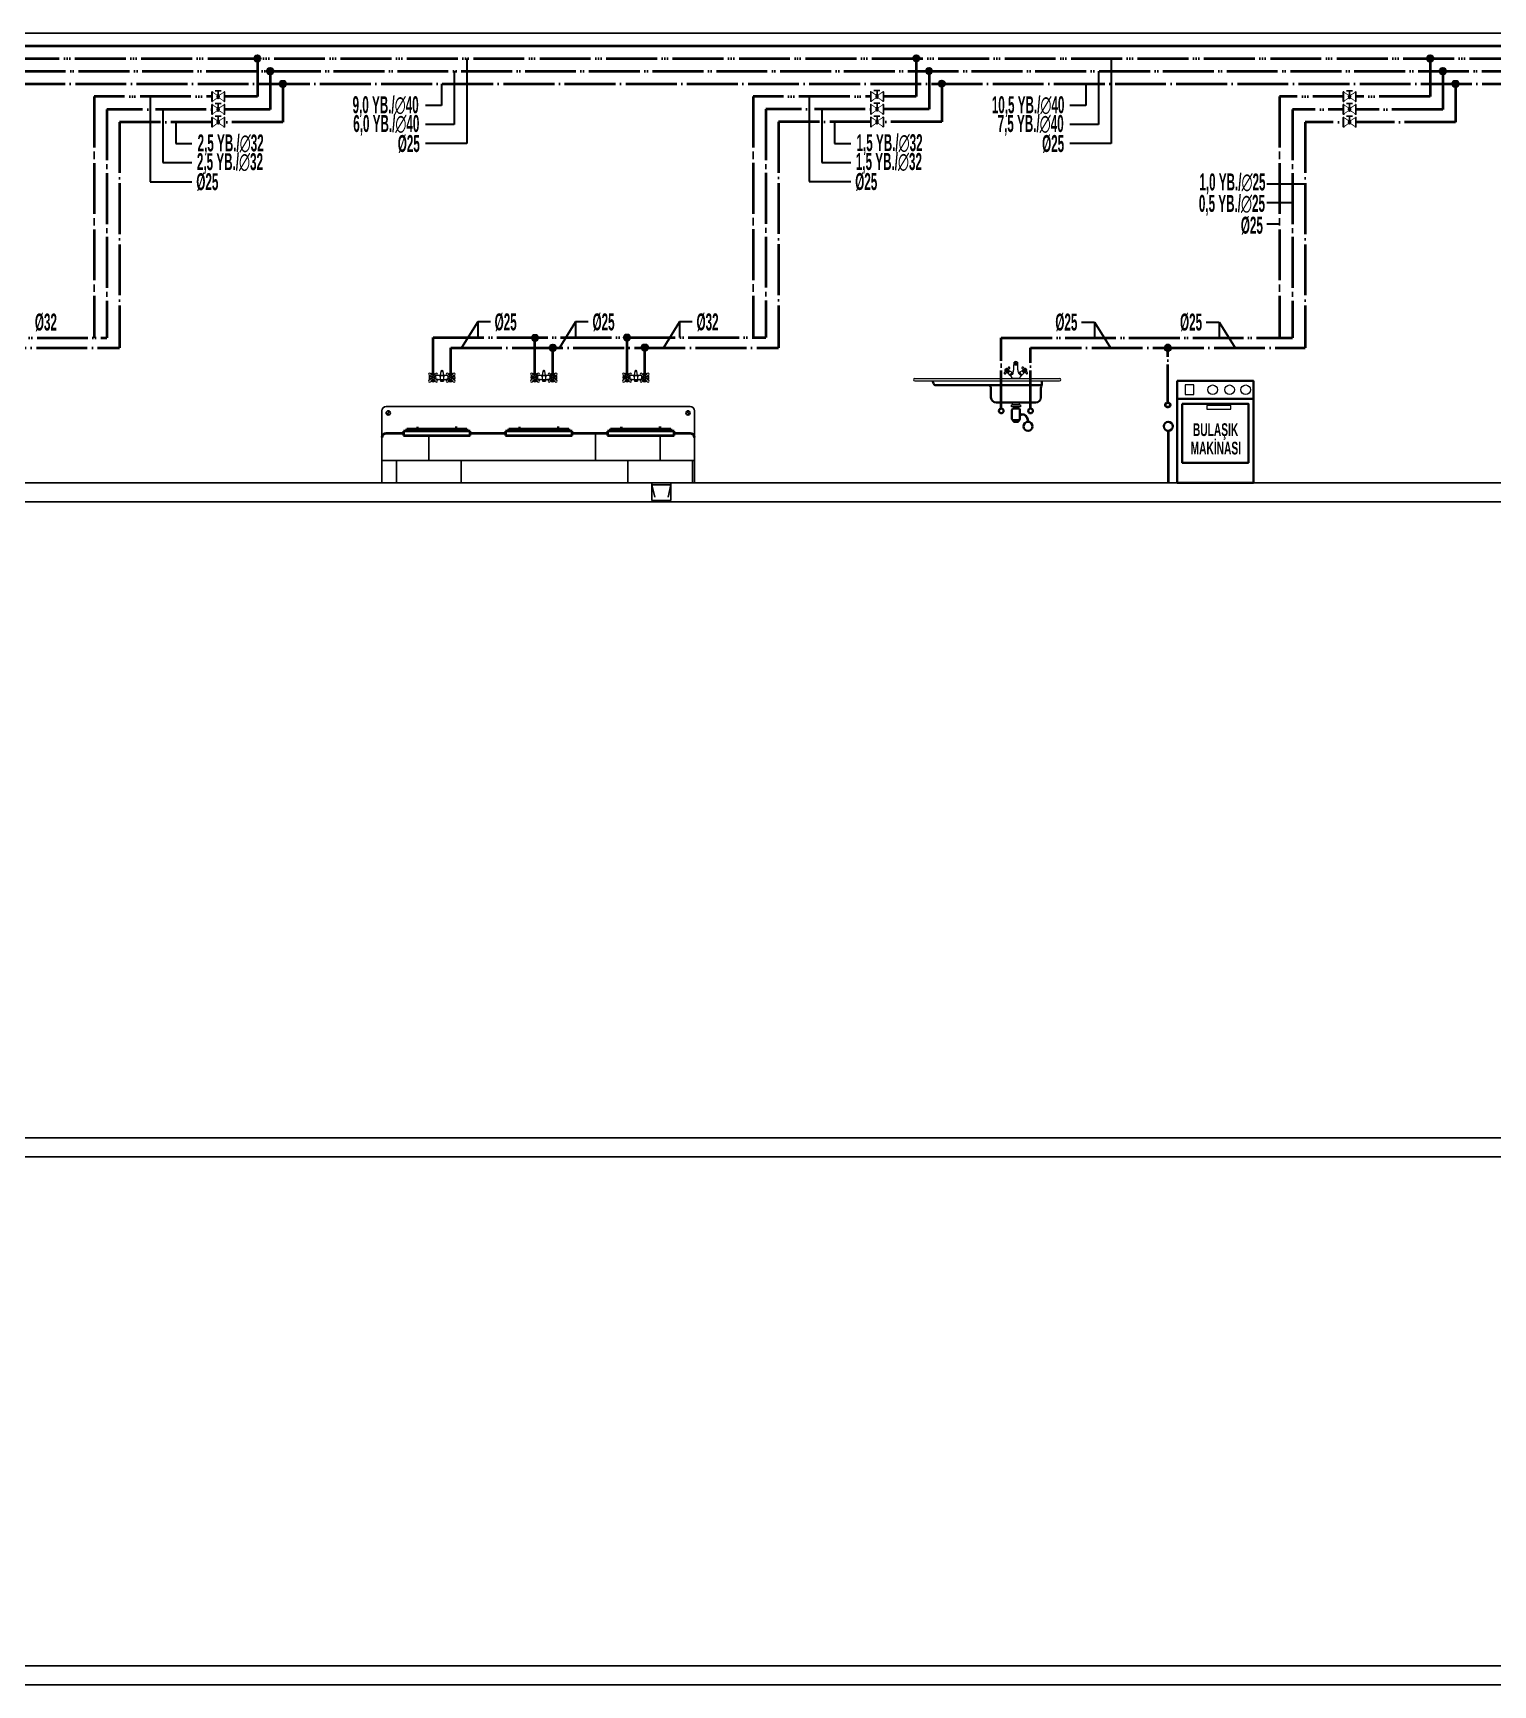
# Model space of a CAD drawing. Header units: centimetres. Extents: x 405464 to 563355, y 50011 to 66875.
# Drawn here: x 530130 to 531851, y 54626 to 56574 of the extents above; entities that cross this region are included whole.
import ezdxf
from ezdxf.enums import TextEntityAlignment as Align

# ---------------------------------------------------------------- set-up
doc = ezdxf.new("R2010")
doc.units = ezdxf.units.CM
for name, pattern in [('SICAKSU1', [75, 60, -6, 0, -3, 0, -6]), ('SIRKUL-1', [78, 60, -6, 0, -3, 0, -3, 0, -6]), ('SOGUKSU1', [72, 60, -6, 0, -6])]:
    doc.linetypes.add(name, pattern=pattern)
doc.layers.add('0-KRCN DI SU', color=41, linetype='D')
for name, color, linetype, lineweight in [('0-KRCN-IST-KÜRESEL VANA', 4, 'Continuous', 25), ('0-KRCN-MUTFAK-CİHAZ', 4, 'Continuous', 40), ('0-KRCN-SHT-02CIHAZ', 132, 'Continuous', 25), ('0-KRCN-SHT-03CIHAZ', 120, 'Continuous', 30), ('0-KRCN-SHT-05CIHAZ', 171, 'Continuous', 40), ('0-KRCN-SHT-DUŞTEKNESİKARE', 171, 'Continuous', 35), ('0-KRCN-SHT-EVYEBİRGÖZLÜ', 171, 'Continuous', 35), ('0-KRCN-SHT-KÜRESEL VANA', 4, 'Continuous', 25), ('0-KRCN-SHT-MAKİNABULAŞIKÇAMAŞIR', 171, 'Continuous', 35), ('0-KRCN-SHT-PİSSU-BORU', 220, 'PISSU_LINE50', 40), ('0-KRCN-SHT-PROSES-BORU', 1, '0-Y_LINE', 40), ('0-KRCN-SHT-SICAKSU', 50, 'SICAKSU1', 40), ('0-KRCN-SHT-SIRKULASYON', 145, 'SIRKUL-1', 40), ('0-KRCN-SHT-SOGUKSU', 141, 'SOGUKSU1', 40), ('0-KRCN-SHT-YAZI-ÇAP-TEMSU', 81, 'Continuous', 30)]:
    doc.layers.add(name, color=color, linetype=linetype, lineweight=lineweight)
doc.styles.add('BORU', font='AGENCYR.TTF')
doc.styles.add('CAP', font='ARIALNB.TTF')
doc.styles.add('MUF', font='isocpeur.ttf')
doc.styles.get("Standard").update_dxf_attribs({"font": 'arial.ttf'})
doc.linetypes.add('0-Y_LINE', pattern='A,100,-0.5,["Y",BORU,S=9,R=0,X=0,Y=-4.5],-5', length=105.5)
doc.linetypes.add('D', pattern='A,12,-1,["D",Standard,S=1,R=0,X=-0.1,Y=-0.5],-1.6', length=14.6)
doc.linetypes.add('PISSU_LINE50', pattern='A,50,-10,["C",MUF,S=10,R=0,X=1,Y=-5],0', length=60)

# ---------------------------------------------------------------- blocks, each defined once
blk = doc.blocks.new('0-MEK-SHT-KÜRESELVANA')
at = {"layer": '0-KRCN-IST-KÜRESEL VANA'}
blk.add_hatch(color=256, dxfattribs=at).paths.add_polyline_path([(1.4, 0, 1), (-1.4, 0, 1)])
for p, q in [((-1.1, 0.9), (-4.2, 3)), ((-4.2, -3.1), (-4.2, 3)), ((-4.2, 3), (-4.2, -3.1)), ((-2.4, 4.6), (2.3, 4.6)), ((0, 4.6), (-2.4, 4.6)), ((0, 0), (0, 4.6)), ((2.3, 4.6), (0, 4.6)), ((1.1, 0.8), (4.3, 3)), ((4.3, -3.1), (4.3, 3)), ((4.3, 3), (4.3, -3.1)), ((-4.2, -3.1), (-1.1, -0.9)), ((4.3, -3.1), (1.1, -0.8))]:
    blk.add_line(p, q, dxfattribs=at)
for points in [[(-4.5, 3.7), (-5, 3.7), (-5, -3.8), (-4.5, -3.8)], [(4.6, 3.7), (5, 3.7), (5, -3.8), (4.6, -3.8)]]:
    blk.add_lwpolyline(points, close=True, dxfattribs=at)
blk.add_circle((0, 0), 1.42, dxfattribs=at)
blk.add_wipeout([(4.3, 3), (4.3, -3.1), (1.1, -0.9), (1.2, -0.8), (1.2, -0.7), (1.2, -0.7), (1.3, -0.6), (1.3, -0.5), (1.4, -0.4), (1.4, -0.3), (1.4, -0.2), (1.4, -0.1), (1.4, 0), (1.4, 0.1), (1.4, 0.2), (1.4, 0.2), (1.4, 0.3), (1.4, 0.4), (1.3, 0.5), (1.3, 0.6), (1.2, 0.7), (1.2, 0.7), (1.2, 0.8), (1.1, 0.8), (1.1, 0.9)]).dxf.layer = '0-KRCN-IST-KÜRESEL VANA'
blk.add_wipeout([(-4.2, 3), (-4.2, -3.1), (-1.1, -0.9), (-1.2, -0.8), (-1.2, -0.7), (-1.2, -0.7), (-1.3, -0.6), (-1.3, -0.5), (-1.4, -0.4), (-1.4, -0.3), (-1.4, -0.2), (-1.4, -0.1), (-1.4, 0), (-1.4, 0.1), (-1.4, 0.2), (-1.4, 0.2), (-1.4, 0.3), (-1.4, 0.4), (-1.3, 0.5), (-1.3, 0.6), (-1.2, 0.7), (-1.2, 0.7), (-1.2, 0.8), (-1.1, 0.8), (-1.1, 0.9)]).dxf.layer = '0-KRCN-IST-KÜRESEL VANA'
blk = doc.blocks.new('DONUT')
at = {"layer": '0-KRCN-SHT-03CIHAZ'}
blk.add_hatch(color=256, dxfattribs=at).paths.add_polyline_path([(2.5, 0, 1), (-2.5, 0, 1)])
blk.add_circle((0, 0), 2.5, dxfattribs=at)
blk = doc.blocks.new('3 BATARYALI')
at = {"layer": '0-KRCN-SHT-02CIHAZ'}
for p, q in [((799, 158.1), (560, 158.1)), ((556.6, 154.7), (556.6, 133.6)), ((561, 151.7), (562.4, 154.6)), ((798, 151.7), (796.7, 154.6)), ((802.4, 133.6), (802.4, 154.7)), ((556.6, 133.6), (556.6, 98.1)), ((802.4, 98.1), (802.4, 133.6)), ((556.6, 98.1), (802.4, 98.1)), ((768.8, 98.1), (768.8, 84.1)), ((783.8, 98.1), (768.8, 98.1)), ((768.8, 96.4), (783.8, 96.4)), ((768.9, 96.4), (771.2, 86.7)), ((781.6, 86.7), (783.8, 96.4)), ((783.8, 84.1), (783.8, 98.1)), ((768.8, 84.1), (783.8, 84.1))]:
    blk.add_line(p, q, dxfattribs=at)
at = {"layer": '0-KRCN-SHT-02CIHAZ', "linetype": 'Continuous'}
for p, q in [((593.6, 115.5), (593.6, 135.3)), ((724.6, 115.5), (724.6, 137)), ((775.4, 115.5), (775.4, 135.3)), ((556.6, 115.5), (802.4, 115.5)), ((568.2, 98.1), (568.2, 115.5)), ((619, 98.1), (619, 115.5)), ((750, 98.1), (750, 115.5)), ((800.8, 98.1), (800.8, 115.5))]:
    blk.add_line(p, q, dxfattribs=at)
at = {"layer": '0-KRCN-SHT-02CIHAZ'}
for centre in [(561.7, 153), (797.3, 153)]:
    blk.add_circle(centre, 1.69, dxfattribs=at)
for centre, start, end in [((560, 154.7), 90, 180), ((799, 154.7), 0, 90)]:
    blk.add_arc(centre, 3.38, start, end, dxfattribs=at)
at = {"layer": '0-KRCN-SHT-05CIHAZ'}
for p, q in [((560, 137), (573.8, 137)), ((573.8, 138.7), (573.8, 135.3)), ((626.1, 138.7), (573.8, 138.7)), ((573.8, 135.3), (626.1, 135.3)), ((576.3, 138.7), (576.3, 140.5)), ((576.3, 140.5), (583.9, 140.5)), ((576.3, 139.8), (583.9, 139.8)), ((583.9, 138.7), (583.9, 141.2)), ((583.9, 141.2), (585.6, 141.2)), ((585.6, 141.2), (585.6, 138.7)), ((585.6, 140.5), (614.3, 140.5)), ((585.6, 139.8), (614.3, 139.8)), ((616, 141.2), (614.3, 141.2)), ((614.3, 141.2), (614.3, 138.7)), ((616, 138.7), (616, 141.2)), ((616, 140.5), (623.6, 140.5)), ((616, 139.8), (623.6, 139.8)), ((623.6, 140.5), (623.6, 138.7)), ((626.1, 135.3), (626.1, 138.7)), ((626.1, 137), (653.9, 137)), ((653.9, 138.7), (653.9, 135.3)), ((706.2, 138.7), (653.9, 138.7)), ((653.9, 135.3), (706.2, 135.3)), ((656.4, 138.7), (656.4, 140.5)), ((656.4, 140.5), (664, 140.5)), ((656.4, 139.8), (664, 139.8)), ((664, 138.7), (664, 141.2)), ((664, 141.2), (665.7, 141.2)), ((665.7, 141.2), (665.7, 138.7)), ((665.7, 140.5), (694.4, 140.5)), ((665.7, 139.8), (694.4, 139.8)), ((696.1, 141.2), (694.4, 141.2)), ((694.4, 141.2), (694.4, 138.7)), ((696.1, 138.7), (696.1, 141.2)), ((696.1, 140.5), (703.7, 140.5)), ((696.1, 139.8), (703.7, 139.8)), ((703.7, 140.5), (703.7, 138.7)), ((706.2, 135.3), (706.2, 138.7)), ((706.2, 137), (734, 137)), ((734, 138.7), (734, 135.3)), ((786.3, 138.7), (734, 138.7)), ((734, 135.3), (786.3, 135.3)), ((736.5, 138.7), (736.5, 140.5)), ((736.5, 140.5), (744.1, 140.5)), ((736.5, 139.8), (744.1, 139.8)), ((744.1, 138.7), (744.1, 141.2)), ((744.1, 141.2), (745.8, 141.2)), ((745.8, 141.2), (745.8, 138.7)), ((745.8, 140.5), (774.5, 140.5)), ((745.8, 139.8), (774.5, 139.8)), ((776.2, 141.2), (774.5, 141.2)), ((774.5, 141.2), (774.5, 138.7)), ((776.2, 138.7), (776.2, 141.2)), ((776.2, 140.5), (783.8, 140.5)), ((776.2, 139.8), (783.8, 139.8)), ((783.8, 140.5), (783.8, 138.7)), ((786.3, 135.3), (786.3, 138.7)), ((786.3, 137), (799, 137))]:
    blk.add_line(p, q, dxfattribs=at)
for centre, start, end in [((560, 133.6), 90, 180), ((560, 133.6), 90, 180), ((799, 133.6), 0, 90)]:
    blk.add_arc(centre, 3.38, start, end, dxfattribs=at)
at = {"layer": '0-KRCN-SHT-DUŞTEKNESİKARE', "color": 120, "linetype": 'Continuous', "lineweight": 20}
for p, q in [((595.6, 181.3), (594.3, 182.6)), ((596.5, 182.1), (595.1, 183.5)), ((597.4, 182.1), (598.8, 183.5)), ((598.2, 181.3), (599.6, 182.6)), ((603.1, 185.8), (602.6, 182.5)), ((603, 185.6), (604.8, 185.6)), ((604.2, 186.3), (603.7, 186.3)), ((605.3, 182.5), (604.8, 185.8)), ((609.5, 181.2), (608.1, 182.6)), ((610.3, 182), (608.9, 183.4)), ((611.2, 182), (612.6, 183.4)), ((612.1, 181.2), (613.4, 182.6)), ((675.7, 181.3), (674.4, 182.6)), ((676.6, 182.1), (675.2, 183.5)), ((677.5, 182.1), (678.9, 183.5)), ((678.3, 181.3), (679.7, 182.6)), ((683.2, 185.8), (682.7, 182.5)), ((683.1, 185.6), (684.9, 185.6)), ((684.3, 186.3), (683.8, 186.3)), ((685.4, 182.5), (684.9, 185.8)), ((689.6, 181.2), (688.2, 182.6)), ((690.4, 182), (689, 183.4)), ((691.3, 182), (692.7, 183.4)), ((692.2, 181.2), (693.5, 182.6)), ((748.1, 181.3), (746.7, 182.6)), ((748.9, 182.1), (747.6, 183.5)), ((749.8, 182.1), (751.2, 183.5)), ((750.7, 181.3), (752.1, 182.6)), ((755.5, 185.8), (755, 182.5)), ((755.5, 185.6), (757.3, 185.6)), ((756.6, 186.3), (756.1, 186.3)), ((757.7, 182.5), (757.2, 185.8)), ((761.9, 181.2), (760.5, 182.6)), ((762.8, 182), (761.4, 183.4)), ((763.7, 182), (765, 183.4)), ((764.5, 181.2), (765.9, 182.6)), ((595.6, 180.4), (594.3, 179)), ((596.5, 179.5), (595.1, 178.1)), ((597.4, 179.5), (598.8, 178.1)), ((598.2, 180.4), (599.6, 179)), ((602.9, 178.7), (602.9, 178)), ((602.9, 178), (603, 177.9)), ((605.1, 178), (602.9, 178)), ((603, 178.7), (603, 177.9)), ((603, 177.9), (604.9, 177.9)), ((604.9, 177.9), (604.9, 178.7)), ((604.9, 177.9), (605.1, 178)), ((605.1, 178.7), (605.1, 178)), ((609.5, 180.3), (608.1, 178.9)), ((610.3, 179.4), (608.9, 178.1)), ((611.2, 179.4), (612.6, 178.1)), ((612.1, 180.3), (613.4, 178.9)), ((675.7, 180.4), (674.4, 179)), ((676.6, 179.5), (675.2, 178.1)), ((677.5, 179.5), (678.9, 178.1)), ((678.3, 180.4), (679.7, 179)), ((683, 178.7), (683, 178)), ((683, 178), (683.1, 177.9)), ((685.2, 178), (683, 178)), ((683.1, 178.7), (683.1, 177.9)), ((683.1, 177.9), (685, 177.9)), ((685, 177.9), (685, 178.7)), ((685, 177.9), (685.2, 178)), ((685.2, 178.7), (685.2, 178)), ((689.6, 180.3), (688.2, 178.9)), ((690.4, 179.4), (689, 178.1)), ((691.3, 179.4), (692.7, 178.1)), ((692.2, 180.3), (693.5, 178.9)), ((748.1, 180.4), (746.7, 179)), ((748.9, 179.5), (747.6, 178.1)), ((749.8, 179.5), (751.2, 178.1)), ((750.7, 180.4), (752.1, 179)), ((755.3, 178.7), (755.3, 178)), ((755.3, 178), (755.4, 177.9)), ((757.5, 178), (755.3, 178)), ((755.4, 178.7), (755.4, 177.9)), ((755.4, 177.9), (757.4, 177.9)), ((757.4, 177.9), (757.4, 178.7)), ((757.4, 177.9), (757.5, 178)), ((757.5, 178.7), (757.5, 178)), ((761.9, 180.3), (760.5, 178.9)), ((762.8, 179.4), (761.4, 178.1)), ((763.7, 179.4), (765, 178.1)), ((764.5, 180.3), (765.9, 178.9))]:
    blk.add_line(p, q, dxfattribs=at)
for points in [[(594.3, 182.6, 0.307928), (594.3, 179, 0.307928)], [(598.8, 183.5, 0.241813), (595.8, 183.9, 0.061533), (595.1, 183.5, 0.061533)], [(608.3, 182.3, 0.007122), (603.9, 182.5)], [(612.6, 183.6, 0.046279), (612.1, 183.9, 0.258278), (609, 183.4)], [(613.6, 178.9, 0.312764), (613.7, 182.6, 0.312764)], [(674.4, 182.6, 0.307928), (674.4, 179, 0.307928)], [(678.9, 183.5, 0.241813), (675.9, 183.9, 0.061533), (675.2, 183.5, 0.061533)], [(688.4, 182.3, 0.007122), (684, 182.5)], [(692.7, 183.6, 0.046279), (692.2, 183.9, 0.258278), (689.1, 183.4)], [(693.7, 178.9, 0.312764), (693.8, 182.6, 0.312764)], [(746.7, 182.6, 0.307928), (746.7, 179, 0.307928)], [(751.2, 183.5, 0.241813), (748.3, 183.9, 0.061533), (747.6, 183.5, 0.061533)], [(760.8, 182.3, 0.007122), (756.4, 182.5)], [(765.1, 183.6, 0.046279), (764.5, 183.9, 0.258278), (761.4, 183.4)], [(766, 178.9, 0.312764), (766.1, 182.6, 0.312764)], [(595.1, 178.1, 0.307928), (598.8, 178.1)], [(602.7, 179.1, 0.005994), (599.3, 179.3, 0.005994)], [(599.6, 179, 0.032609), (599.8, 179.3)], [(608.5, 179.3, 0.005754), (605.2, 179.1)], [(608.1, 179.3, 0.026784), (608.2, 179, 0.026784)], [(609.1, 178.2, 0.296451), (612.6, 178)], [(675.2, 178.1, 0.307928), (678.9, 178.1)], [(682.8, 179.1, 0.005994), (679.4, 179.3, 0.005994)], [(679.7, 179, 0.032609), (679.9, 179.3)], [(688.6, 179.3, 0.005754), (685.3, 179.1)], [(688.2, 179.3, 0.026784), (688.3, 179, 0.026784)], [(689.2, 178.2, 0.296451), (692.7, 178)], [(747.6, 178.1, 0.307928), (751.2, 178.1)], [(755.2, 179.1, 0.005994), (751.7, 179.3, 0.005994)], [(752.1, 179, 0.032609), (752.3, 179.3)], [(761, 179.3, 0.005754), (757.6, 179.1)], [(760.5, 179.3, 0.026784), (760.7, 179, 0.026784)], [(761.5, 178.2, 0.296451), (765, 178)]]:
    blk.add_lwpolyline(points, format="xyb", dxfattribs=at)
for points in [[(602.5, 179.4), (605.5, 179.4), (605.5, 181.6, 0.406919), (604.8, 182.2), (603.1, 182.2, 0.406743), (602.5, 181.6)], [(682.6, 179.4), (685.6, 179.4), (685.6, 181.6, 0.406919), (684.9, 182.2), (683.2, 182.2, 0.406743), (682.6, 181.6)], [(754.9, 179.4), (757.9, 179.4), (757.9, 181.6, 0.406919), (757.3, 182.2), (755.5, 182.2, 0.406743), (754.9, 181.6)]]:
    blk.add_lwpolyline(points, format="xyb", close=True, dxfattribs=at)
for points in [[(602.7, 179.4), (602.7, 178.7), (605.2, 178.7), (605.2, 179.4)], [(682.8, 179.4), (682.8, 178.7), (685.3, 178.7), (685.3, 179.4)], [(755.2, 179.4), (755.2, 178.7), (757.6, 178.7), (757.6, 179.4)]]:
    blk.add_lwpolyline(points, dxfattribs=at)
for centre in [(596.9, 180.8), (610.8, 180.7), (677, 180.8), (690.9, 180.7), (749.4, 180.8), (763.2, 180.7)]:
    blk.add_circle(centre, 0.54, dxfattribs=at)
for centre, radius, start, end in [((594.3, 183.5), 0.843, 0.3785, 269.6215), ((596.9, 180.8), 2.4, 149.4775, 210.5225), ((596.9, 180.8), 1.38, 19.1759, 160.8241), ((596.9, 180.8), 2.4, 59.4775, 120.5225), ((599.6, 183.5), 0.843, 270.3785, 179.6215), ((596.9, 180.8), 2.4, 329.4775, 30.5225), ((609.2, 23), 159.6, 91.8949, 93.5664), ((600.8, 179.5), 2.96, 64.314, 82.3504), ((601.8, 181.6), 0.65, 0.008, 71.7267), ((603.7, 185.7), 0.6, 90, 171.8814), ((604.2, 185.7), 0.6, 8.1186, 90), ((606.1, 181.6), 0.65, 108.2813, 180), ((607.1, 179.5), 2.96, 97.6576, 115.694), ((608.1, 183.4), 0.843, 0.3785, 269.6215), ((610.8, 180.7), 2.4, 149.4775, 210.5225), ((610.8, 180.7), 2.4, 59.4775, 120.5225), ((610.8, 180.7), 1.38, 19.1759, 160.8241), ((613.4, 183.4), 0.843, 270.3785, 179.6215), ((610.8, 180.7), 2.4, 329.4775, 30.5225), ((674.4, 183.5), 0.843, 0.3785, 269.6215), ((677, 180.8), 2.4, 149.4775, 210.5225), ((677, 180.8), 1.38, 19.1759, 160.8241), ((677, 180.8), 2.4, 59.4775, 120.5225), ((679.7, 183.5), 0.843, 270.3785, 179.6215), ((677, 180.8), 2.4, 329.4775, 30.5225), ((689.3, 23), 159.6, 91.8949, 93.5664), ((680.9, 179.5), 2.96, 64.314, 82.3504), ((681.9, 181.6), 0.65, 0.008, 71.7267), ((683.8, 185.7), 0.6, 90, 171.8814), ((684.3, 185.7), 0.6, 8.1186, 90), ((686.2, 181.6), 0.65, 108.2813, 180), ((687.2, 179.5), 2.96, 97.6576, 115.694), ((688.2, 183.4), 0.843, 0.3785, 269.6215), ((690.9, 180.7), 2.4, 149.4775, 210.5225), ((690.9, 180.7), 2.4, 59.4775, 120.5225), ((690.9, 180.7), 1.38, 19.1759, 160.8241), ((693.5, 183.4), 0.843, 270.3785, 179.6215), ((690.9, 180.7), 2.4, 329.4775, 30.5225), ((746.7, 183.5), 0.843, 0.3785, 269.6215), ((749.4, 180.8), 2.4, 149.4775, 210.5225), ((749.4, 180.8), 1.38, 19.1759, 160.8241), ((749.4, 180.8), 2.4, 59.4775, 120.5225), ((752.1, 183.5), 0.843, 270.3785, 179.6215), ((749.4, 180.8), 2.4, 329.4775, 30.5225), ((761.6, 23), 159.6, 91.8949, 93.5664), ((753.3, 179.5), 2.96, 64.314, 82.3504), ((754.2, 181.6), 0.65, 0.008, 71.7267), ((756.1, 185.7), 0.6, 90, 171.8814), ((756.6, 185.7), 0.6, 8.1186, 90), ((758.5, 181.6), 0.65, 108.2813, 180), ((759.5, 179.5), 2.96, 97.6576, 115.694), ((760.5, 183.4), 0.843, 0.3785, 269.6215), ((763.2, 180.7), 2.4, 149.4775, 210.5225), ((763.2, 180.7), 1.38, 19.1759, 160.8241), ((763.2, 180.7), 2.4, 59.4775, 120.5225), ((765.9, 183.4), 0.843, 270.3785, 179.6215), ((763.2, 180.7), 2.4, 329.4775, 30.5225), ((594.3, 178.1), 0.843, 90.3785, 359.6215), ((596.9, 180.8), 1.38, 160.8241, 250.8241), ((596.9, 180.8), 2.4, 239.4775, 300.5225), ((596.9, 180.8), 1.38, 250.8241, 340.8241), ((596.9, 180.8), 1.38, 340.8241, 19.1759), ((599.6, 178.1), 0.843, 180.3785, 89.6215), ((600.8, 186.6), 7.41, 270.3733, 283.0762), ((607.1, 186.6), 7.41, 256.9318, 269.6347), ((608.1, 178.1), 0.843, 90.3785, 359.6215), ((610.8, 180.7), 1.38, 160.8241, 250.8241), ((610.8, 180.7), 2.4, 239.4775, 300.5225), ((610.8, 180.7), 1.38, 250.8241, 340.8241), ((610.8, 180.7), 1.38, 340.8241, 19.1759), ((613.4, 178.1), 0.843, 180.3785, 89.6215), ((674.4, 178.1), 0.843, 90.3785, 359.6215), ((677, 180.8), 1.38, 160.8241, 250.8241), ((677, 180.8), 2.4, 239.4775, 300.5225), ((677, 180.8), 1.38, 250.8241, 340.8241), ((677, 180.8), 1.38, 340.8241, 19.1759), ((679.7, 178.1), 0.843, 180.3785, 89.6215), ((680.9, 186.6), 7.41, 270.3733, 283.0762), ((687.2, 186.6), 7.41, 256.9318, 269.6347), ((688.2, 178.1), 0.843, 90.3785, 359.6215), ((690.9, 180.7), 1.38, 160.8241, 250.8241), ((690.9, 180.7), 2.4, 239.4775, 300.5225), ((690.9, 180.7), 1.38, 250.8241, 340.8241), ((690.9, 180.7), 1.38, 340.8241, 19.1759), ((693.5, 178.1), 0.843, 180.3785, 89.6215), ((746.7, 178.1), 0.843, 90.3785, 359.6215), ((749.4, 180.8), 1.38, 160.8241, 250.8241), ((749.4, 180.8), 2.4, 239.4775, 300.5225), ((749.4, 180.8), 1.38, 250.8241, 340.8241), ((749.4, 180.8), 1.38, 340.8241, 19.1759), ((752.1, 178.1), 0.843, 180.3785, 89.6215), ((753.2, 186.6), 7.41, 270.3733, 283.0762), ((759.6, 186.6), 7.41, 256.9318, 269.6347), ((760.5, 178.1), 0.843, 90.3785, 359.6215), ((763.2, 180.7), 1.38, 160.8241, 250.8241), ((763.2, 180.7), 2.4, 239.4775, 300.5225), ((763.2, 180.7), 1.38, 250.8241, 340.8241), ((763.2, 180.7), 1.38, 340.8241, 19.1759), ((765.9, 178.1), 0.843, 180.3785, 89.6215)]:
    blk.add_arc(centre, radius, start, end, dxfattribs=at)
at = {"layer": '0-KRCN-SHT-SICAKSU', "ltscale": 0.5}
for p, q in [((596.9, 184.1), (596.9, 212.2)), ((677, 184.1), (677, 212.2)), ((749.4, 184.1), (749.4, 212.2))]:
    blk.add_line(p, q, dxfattribs=at)
at = {"layer": '0-KRCN-SHT-SOGUKSU', "ltscale": 0.5}
for p, q in [((611, 184.1), (611, 204.2)), ((691.1, 184.1), (691.1, 204.2)), ((763.4, 184.1), (763.4, 204.2))]:
    blk.add_line(p, q, dxfattribs=at)
blk = doc.blocks.new('*U137')
at = {"layer": '0-KRCN-SHT-EVYEBİRGÖZLÜ', "color": 120, "lineweight": 20}
for p, q in [((-1.3, 94.8), (-1.4, 93.6)), ((-1.2, 93.6), (-1.2, 93)), ((-1.2, 93.6), (-1.2, 93.6)), ((1.2, 93.6), (1.2, 93.6)), ((1.2, 93.6), (1.2, 93)), ((1.4, 94.8), (1.4, 93.6)), ((-79.4, 82), (34.4, 82)), ((-79.4, 80), (34.4, 80)), ((-7.8, 87.2), (-8.2, 87.6)), ((-8.2, 87.6), (-8.2, 87.6)), ((-7.8, 87.2), (-7.3, 86.8)), ((-7.3, 86.8), (-7.3, 86.8)), ((-6.2, 89.2), (-6.7, 89.5)), ((-6.7, 89.5), (-6.7, 89.5)), ((-6.5, 86.9), (-6.1, 86.6)), ((-6.4, 86.3), (-4.9, 84.7)), ((-6.2, 89.2), (-5.7, 88.8)), ((-5.7, 88.8), (-5.7, 88.8)), ((-5.6, 88), (-5.3, 87.7)), ((-5, 88), (-3.1, 86.9)), ((-4.5, 84.4), (-4.9, 84.7)), ((-4.4, 84.3), (-4.5, 84.4)), ((-4.2, 84.1), (-4.3, 84.2)), ((-2.7, 86.7), (-3.1, 86.9)), ((-2.6, 86.6), (-2.7, 86.7)), ((2.9, 82), (-2.7, 82)), ((-2.2, 86.7), (-2.4, 86.5)), ((2.3, 86.7), (2.5, 86.5)), ((2.7, 86.6), (2.8, 86.7)), ((2.8, 86.7), (3.2, 87)), ((5.1, 88.1), (3.2, 87)), ((4.4, 84.1), (4.4, 84.2)), ((4.5, 84.3), (4.6, 84.4)), ((4.6, 84.4), (5, 84.8)), ((6.5, 86.3), (5, 84.8)), ((5.7, 88), (5.3, 87.8)), ((6.3, 89.2), (5.8, 88.8)), ((5.8, 88.8), (5.8, 88.8)), ((6.6, 86.9), (6.2, 86.6)), ((6.3, 89.2), (6.8, 89.6)), ((6.8, 89.6), (6.8, 89.6)), ((7.8, 87.2), (7.4, 86.9)), ((7.4, 86.9), (7.4, 86.9)), ((7.8, 87.2), (8.3, 87.6)), ((8.3, 87.6), (8.3, 87.6)), ((-2.7, 61.2), (-2.9, 63.1)), ((2.9, 61.2), (-2.7, 61.2)), ((-1.8, 59.8), (-1.8, 58.3)), ((2, 59.8), (2, 58.3)), ((2.9, 61.2), (3.1, 63.1))]:
    blk.add_line(p, q, dxfattribs=at)
at = {"layer": '0-KRCN-SHT-EVYEBİRGÖZLÜ', "linetype": 'Continuous'}
for p, q in [((-65.4, 80), (-64.6, 77.9)), ((20.4, 80), (20.4, 77)), ((-21.5, 76.6), (-62.7, 76.6)), ((-21.5, 76.6), (20.4, 76.6)), ((-19.5, 74.6), (-19.5, 67.1)), ((19.7, 74.6), (19.7, 67.1)), ((-15.5, 63.1), (15.7, 63.1)), ((-1.8, 49.1), (-1.8, 47.9)), ((2, 47.9), (-1.8, 47.9)), ((2, 49.1), (2, 47.9))]:
    blk.add_line(p, q, dxfattribs=at)
at = {"layer": '0-KRCN-SHT-EVYEBİRGÖZLÜ', "color": 120, "lineweight": 20}
for points in [[(-2.2, 86), (-2, 86.9), (-1.8, 87.5), (-1.7, 88), (-1.7, 88.4), (-1.6, 88.7), (-1.6, 89), (-1.6, 89.3), (-1.6, 89.6), (-1.6, 90), (-1.6, 90.5), (-1.5, 91.1), (-1.5, 91.8), (-1.5, 92.5), (-1.4, 93.2), (-1.4, 94), (-1.3, 94.8)], [(2.3, 86), (2.1, 86.9), (1.9, 87.5), (1.8, 88), (1.8, 88.4), (1.7, 88.7), (1.7, 89), (1.7, 89.3), (1.7, 89.6), (1.6, 90), (1.6, 90.6), (1.6, 91.1), (1.6, 91.8), (1.5, 92.5), (1.5, 93.2), (1.4, 94), (1.4, 94.8)]]:
    blk.add_lwpolyline(points, dxfattribs=at)
for points in [[(0, 94.2, 0.043526), (-0.5, 94.2, 0.056893), (-1, 94.1, 0.099366), (-1.3, 93.8, 0.195773), (-1.4, 93.6, 0.195773), (-1.3, 93.4, 0.037242), (-1.2, 93.3)], [(0, 94.2, 0.043526), (-0.5, 94.1, 0.056893), (-0.8, 94, 0.099366), (-1.1, 93.8, 0.184554), (-1.2, 93.6)], [(0, 94.2, -0.043526), (0.5, 94.1, -0.056893), (0.9, 94, -0.099366), (1.2, 93.8, -0.184554), (1.2, 93.6)], [(0, 94.2, -0.043526), (0.6, 94.2, -0.056893), (1, 94.1, -0.099366), (1.4, 93.8, -0.195773), (1.4, 93.6, -0.195773), (1.4, 93.4, -0.037242), (1.2, 93.3)], [(0.5, 93.4, -0.049816), (0.8, 93.3, -0.099769), (1.1, 93.1, -0.194284), (1.1, 92.9, -0.194284), (1.1, 92.8, -0.099769), (0.8, 92.6, -0.057439), (0.5, 92.5, -0.044019), (0, 92.5)], [(-5.5, 87, -0.022357), (-5.8, 86.7, -0.030945), (-6, 86.5, -0.06719), (-6.3, 86.3, -0.279259), (-6.4, 86.3, -0.279259), (-6.4, 86.4, -0.06719), (-6.3, 86.7, -0.006273), (-6.3, 86.7)], [(-5.6, 87.1, -0.022357), (-5.8, 86.9, -0.030945), (-5.9, 86.7, -0.064807), (-6.1, 86.6, -0.279259), (-6.1, 86.6)], [(-5.3, 87.7, -0.279259), (-5.2, 87.7, -0.06719), (-5.3, 87.5, -0.030945), (-5.4, 87.3, -0.022357), (-5.6, 87.1)], [(-5.4, 87.8, -0.006992), (-5.3, 87.9, -0.06719), (-5.1, 88, -0.279259), (-5, 88, -0.279259), (-5, 88, -0.06719), (-5.1, 87.7, -0.030945), (-5.2, 87.4, -0.022357), (-5.5, 87)], [(-3.8, 85.7, -0.02231), (-4.2, 85.2, -0.030883), (-4.5, 84.9, -0.067083), (-4.8, 84.7, -0.198167), (-4.9, 84.7)], [(-3.4, 85.4, -0.021718), (-3.8, 84.9, -0.030097), (-4.1, 84.6, -0.065706), (-4.4, 84.4, -0.282456), (-4.5, 84.4, -0.02931), (-4.5, 84.4)], [(-3.2, 85.2, -0.021423), (-3.6, 84.8, -0.029703), (-3.9, 84.5, -0.065007), (-4.3, 84.3, -0.283952), (-4.4, 84.3)], [(-4.4, 84.3, 0.003674), (-4.4, 84.3, 0.279259), (-4.3, 84.2)], [(-4.2, 84.1, 0.06719), (-3.8, 84.3, 0.030945), (-3.5, 84.6, 0.022357), (-3.1, 85.1, 0.022357), (-2.7, 85.6, 0.030945), (-2.5, 86, 0.06719), (-2.4, 86.4, 0.279259), (-2.4, 86.5)], [(-3.1, 86.9, -0.159274), (-3.1, 86.9, -0.067083), (-3.2, 86.5, -0.030883), (-3.4, 86.1, -0.02231), (-3.8, 85.7)], [(-2.7, 86.7, -0.035922), (-2.7, 86.7, -0.282456), (-2.7, 86.6, -0.065706), (-2.8, 86.2, -0.030097), (-3, 85.8, -0.021718), (-3.4, 85.4)], [(-2.6, 86.6, -0.283952), (-2.5, 86.5, -0.065007), (-2.7, 86.1, -0.029703), (-2.9, 85.7, -0.021423), (-3.2, 85.2)], [(-2.6, 86.6, -0.003674), (-2.5, 86.6, -0.279259), (-2.4, 86.6)], [(2.4, 86.5, 0.200512), (2.4, 86.4, 0.06719), (2.6, 86, 0.030945), (2.8, 85.6, 0.022357), (3.2, 85.1, 0.022357), (3.6, 84.7, 0.030945), (3.9, 84.4, 0.06719), (4.3, 84.2, 0.279259), (4.4, 84.2)], [(2.7, 86.6, 0.003674), (2.6, 86.6, 0.279259), (2.5, 86.6)], [(2.7, 86.6, 0.283952), (2.6, 86.5, 0.065007), (2.8, 86.1, 0.029703), (3, 85.7, 0.021423), (3.3, 85.3)], [(2.8, 86.7, 0.035922), (2.8, 86.7, 0.282456), (2.8, 86.6, 0.065706), (2.9, 86.2, 0.030097), (3.1, 85.9, 0.021718), (3.5, 85.4)], [(3.2, 87, 0.159274), (3.2, 86.9, 0.067083), (3.3, 86.5, 0.030883), (3.5, 86.2, 0.02231), (3.9, 85.7)], [(3.3, 85.3, 0.021423), (3.7, 84.8, 0.029703), (4, 84.5, 0.065007), (4.4, 84.3, 0.283952), (4.5, 84.3)], [(3.5, 85.4, 0.021718), (3.9, 84.9, 0.030097), (4.2, 84.6, 0.065706), (4.5, 84.4, 0.282456), (4.6, 84.4, 0.02931), (4.6, 84.5)], [(3.9, 85.7, 0.02231), (4.3, 85.2, 0.030883), (4.6, 85, 0.067083), (4.9, 84.8, 0.198167), (5, 84.8)], [(4.5, 84.3, -0.003674), (4.5, 84.3, -0.279259), (4.5, 84.2)], [(5.5, 87.9, 0.006992), (5.4, 87.9, 0.06719), (5.2, 88.1, 0.279259), (5.1, 88.1, 0.279259), (5.1, 88, 0.06719), (5.2, 87.7, 0.030945), (5.3, 87.4, 0.022357), (5.6, 87.1)], [(5.3, 87.8, 0.279259), (5.3, 87.7, 0.06719), (5.4, 87.5, 0.030945), (5.5, 87.3, 0.022357), (5.7, 87.1)], [(5.6, 87.1, 0.022357), (5.9, 86.7, 0.030945), (6.1, 86.5, 0.06719), (6.4, 86.3, 0.279259), (6.5, 86.3, 0.279259), (6.5, 86.4, 0.06719), (6.4, 86.7, 0.006273), (6.4, 86.8)], [(5.7, 87.1, 0.022357), (5.9, 86.9, 0.030945), (6, 86.7, 0.064807), (6.2, 86.6, 0.279259), (6.2, 86.6)]]:
    blk.add_lwpolyline(points, format="xyb", dxfattribs=at)
for points in [[(0, 93.5, -0.046919), (0.5, 93.5, -0.06059), (0.9, 93.4, -0.101877), (1.2, 93.2, -0.18587), (1.2, 93, -0.18587), (1.2, 92.8, -0.101877), (0.9, 92.6, -0.06059), (0.5, 92.5, -0.046919), (0, 92.4, -0.046919), (-0.5, 92.4, -0.06059), (-0.8, 92.6, -0.101877), (-1.1, 92.8, -0.18587), (-1.2, 93, -0.18587), (-1.1, 93.1, -0.101877), (-0.8, 93.4, -0.06059), (-0.5, 93.5, -0.046919)], [(0, 92.5, -0.048311), (-0.4, 92.6, -0.062066), (-0.6, 92.7, -0.102741), (-0.9, 92.8, -0.182029), (-0.9, 93, -0.182029), (-0.9, 93.1, -0.102741), (-0.6, 93.3, -0.062066), (-0.4, 93.4, -0.048311), (0, 93.4, -0.048311), (0.4, 93.4, -0.062066), (0.7, 93.3, -0.102741), (0.9, 93.1, -0.182029), (1, 93, -0.182029), (0.9, 92.8, -0.102741), (0.7, 92.7, -0.062066), (0.4, 92.6, -0.048311)]]:
    blk.add_lwpolyline(points, format="xyb", close=True, dxfattribs=at)
blk.add_lwpolyline([(3.7, 61.2), (3.7, 59.8), (-3.5, 59.8), (-3.5, 61.2)], close=True, dxfattribs=at)
at = {"layer": '0-KRCN-SHT-EVYEBİRGÖZLÜ', "linetype": 'Continuous'}
blk.add_lwpolyline([(3.2, 57.3), (3.2, 50.1, -0.414214), (2.2, 49.1), (-2, 49.1, -0.414214), (-3, 50.1), (-3, 57.3, -0.414214), (-2, 58.3), (2.2, 58.3, -0.414214)], format="xyb", close=True, dxfattribs=at)
at = {"layer": '0-KRCN-SHT-EVYEBİRGÖZLÜ', "color": 120, "lineweight": 20}
for centre in [(-6.5, 87.8), (6.6, 87.9)]:
    blk.add_circle(centre, 0.708, dxfattribs=at)
at = {"layer": '0-KRCN-SHT-EVYEBİRGÖZLÜ'}
for centre, radius in [((-11.4, 56.5), 1.84), ((11.6, 56.5), 1.84), ((9.6, 44.3), 3.5)]:
    blk.add_circle(centre, radius, dxfattribs=at)
at = {"layer": '0-KRCN-SHT-EVYEBİRGÖZLÜ', "color": 120, "lineweight": 20}
for centre, radius, start, end in [((0, 93), 2.27, 54.5836, 125.4164), ((-1.2, 94.8), 0.101, 125.4164, 186.212), ((1.3, 94.8), 0.101, 353.788, 54.5836), ((5.5, 90.2), 0.708, 2.7766, 128.5), ((-79.4, 81), 1, 90, 270), ((-8.5, 86.2), 0.708, 106.0858, 231.8092), ((-8.5, 86.2), 0.708, 231.8092, 357.5326), ((-9, 87.6), 0.81, 291.773, 356.1118), ((-7.4, 88.5), 1.19, 103.3712, 180.4062), ((-6.1, 87.5), 2.59, 156.6086, 162.3693), ((-8.5, 88.3), 0.126, 152.0732, 308.5175), ((-8.5, 88.2), 0.126, 196.1084, 299.965), ((-7.5, 88.6), 1.04, 100.042, 183.5765), ((-8.5, 88.5), 0.0506, 183.5765, 295.4521), ((-6.6, 88.7), 2.02, 198.4422, 214.4818), ((-7.3, 88.4), 1.24, 196.0361, 196.6193), ((-9.4, 90.1), 2.21, 295.8507, 347.3649), ((-9.3, 90), 2.04, 295.1764, 348.6023), ((-9.1, 89.9), 1.53, 295.4521, 348.1664), ((-8.7, 89.5), 0.581, 292.4823, 350.8474), ((-8.4, 89), 0.0101, 157.3707, 292.4823), ((-8.1, 89.4), 0.0101, 350.8474, 125.9591), ((-7, 86.1), 0.81, 107.5067, 174.6568), ((-6.1, 87.5), 2.59, 121.077, 127.1639), ((-7.7, 89.6), 0.0506, 348.1664, 100.042), ((-7.4, 89.6), 0.126, 339.4654, 126.023), ((-7.4, 89.6), 0.126, 343.6535, 89.6786), ((-6.8, 88), 0.607, 58.71, 224.9084), ((-6.6, 88.7), 2.02, 249.1367, 264.243), ((-7.4, 87.7), 2.02, 69.1367, 85.1762), ((-7.3, 88.4), 1.24, 86.9992, 87.5471), ((-7.9, 88.9), 2.54, 297.8982, 345.7203), ((-6.8, 86.7), 0.00506, 264.243, 297.8982), ((-6.9, 90.3), 0.81, 287.5067, 351.8455), ((-5.4, 90.2), 0.708, 51.8092, 177.5326), ((-4.9, 88.7), 0.81, 108.9617, 176.1118), ((-7.4, 87.7), 2.02, 19.3754, 34.3134), ((-5.5, 88.3), 0.00506, 345.7203, 19.3754), ((-5.4, 90.2), 0.708, 286.0858, 51.8092), ((-4.2, 84.3), 0.129, 216.0585, 242.6917), ((-4.2, 84.2), 0.0996, 238.6985, 298.2531), ((-7, 80.5), 4.55, 19.03, 51.9978), ((-3.4, 86.3), 1.31, 287.0579, 346.6638), ((-2.5, 86.4), 0.129, 39.4248, 66.058), ((2.5, 87.1), 0.506, 203.4542, 238.3414), ((3.5, 86.4), 1.31, 193.6454, 253.2513), ((2.6, 86.4), 0.167, 117.4792, 151.909), ((2.6, 86.4), 0.129, 114.2512, 140.8844), ((7.2, 80.6), 4.55, 128.3114, 161.4801), ((4.4, 84.3), 0.129, 297.6175, 324.2507), ((5.5, 90.2), 0.708, 128.5, 254.2234), ((5, 88.8), 0.81, 4.1974, 71.3475), ((7.5, 87.7), 2.02, 145.9959, 160.9338), ((8, 89), 2.54, 194.589, 242.411), ((5.6, 88.4), 0.00506, 160.9338, 194.589), ((7, 90.4), 0.81, 188.4637, 252.8026), ((6.9, 88.1), 0.607, 315.4008, 121.5992), ((7.5, 87.7), 2.02, 95.133, 111.1726), ((6.6, 88.8), 2.02, 276.0662, 291.1726), ((6.9, 86.7), 0.00506, 242.411, 276.0662), ((7.4, 89.7), 0.126, 90.6306, 196.6558), ((7.4, 88.5), 1.24, 92.7621, 93.31), ((9.5, 90.1), 2.21, 192.9443, 244.4585), ((7.5, 89.7), 0.126, 54.2862, 200.8438), ((9.4, 90.1), 2.04, 191.7069, 245.1329), ((7.1, 86.1), 0.81, 5.6525, 72.8026), ((6.2, 87.6), 2.59, 53.1453, 59.2323), ((7.5, 88.5), 1.19, 359.903, 76.938), ((9.2, 89.9), 1.53, 192.1428, 244.8572), ((7.7, 89.6), 0.0506, 80.2672, 192.1428), ((7.6, 88.6), 1.04, 356.7328, 80.2672), ((8.6, 86.2), 0.708, 182.7766, 308.5), ((8.2, 89.5), 0.0101, 54.3502, 189.4618), ((8.7, 89.6), 0.581, 189.4618, 247.8269), ((6.6, 88.8), 2.02, 325.8274, 341.867), ((9.1, 87.7), 0.81, 184.1974, 248.5363), ((8.5, 89), 0.0101, 247.8269, 22.9385), ((8.6, 88.6), 0.0506, 244.8572, 356.7328), ((8.6, 88.3), 0.126, 231.7917, 28.2361), ((8.6, 88.3), 0.126, 240.3442, 344.2009), ((6.2, 87.6), 2.59, 17.9399, 23.7006), ((7.4, 88.5), 1.24, 343.69, 344.2732), ((8.6, 86.2), 0.708, 308.5, 74.2234), ((34.4, 81), 1, 270, 90)]:
    blk.add_arc(centre, radius, start, end, dxfattribs=at)
at = {"layer": '0-KRCN-SHT-EVYEBİRGÖZLÜ', "linetype": 'Continuous'}
for centre, radius, start, end in [((-62.7, 78.6), 2, 201.2748, 270), ((-21.5, 74.6), 2, 0, 90), ((-15.5, 67.1), 4, 180, 270), ((15.7, 67.1), 4, 270, 0), ((21.7, 74.6), 2, 143.6404, 180), ((18.4, 77), 2, 323.6404, 0)]:
    blk.add_arc(centre, radius, start, end, dxfattribs=at)
at = {"layer": '0-KRCN-SHT-PİSSU-BORU', "ltscale": 0.5}
for p, q in [((3.2, 53.7), (4.6, 53.7)), ((9.6, 47.8), (9.6, 48.7))]:
    blk.add_line(p, q, dxfattribs=at)
blk.add_arc((4.6, 48.7), 5, 0, 90, dxfattribs=at)
at = {"layer": '0-KRCN-SHT-SICAKSU', "ltscale": 0.5}
blk.add_line((-11.4, 58.3), (-11.4, 114), dxfattribs=at)
at = {"layer": '0-KRCN-SHT-SOGUKSU', "ltscale": 0.5}
blk.add_line((11.6, 58.3), (11.6, 106), dxfattribs=at)
blk = doc.blocks.new('0-MEK-SHT-ZKLN-MAKİNA BULAŞIK')
at = {"layer": '0-KRCN-SHT-MAKİNABULAŞIKÇAMAŞIR'}
blk.add_line((-30, 66.1), (30, 66.1), dxfattribs=at)
at = {"layer": '0-KRCN-SHT-MAKİNABULAŞIKÇAMAŞIR', "linetype": 'Continuous'}
for points in [[(-30, 80), (-30, 0), (30, 0), (30, 80)], [(-26, 62.1), (-26, 15.7), (26, 15.7), (26, 62.1)]]:
    blk.add_lwpolyline(points, close=True, dxfattribs=at)
at = {"layer": '0-KRCN-SHT-MAKİNABULAŞIKÇAMAŞIR', "color": 120, "linetype": 'Continuous', "lineweight": 20}
for points in [[(-23.8, 76.9), (-23.8, 69.3), (-16.9, 69.3), (-16.9, 76.9)], [(-6.6, 60.6), (-6.6, 57.9), (12.1, 57.9), (12.1, 60.6)]]:
    blk.add_lwpolyline(points, close=True, dxfattribs=at)
for centre in [(-2.1, 73.1), (11.2, 73.1), (23.9, 73.1)]:
    blk.add_circle(centre, 3.78, dxfattribs=at)
at = {"layer": '0-KRCN-SHT-MAKİNABULAŞIKÇAMAŞIR', "linetype": 'Continuous'}
blk.add_circle((-37, 44.4), 3.54, dxfattribs=at)
at = {"layer": '0-KRCN-SHT-PİSSU-BORU', "ltscale": 0.5}
blk.add_line((-37, 40.9), (-37, 0), dxfattribs=at)
at = {"layer": '0-KRCN-SHT-SOGUKSU', "ltscale": 0.5}
blk.add_line((-37.4, 63), (-37.4, 106), dxfattribs=at)
blk.add_circle((-37.4, 61.2), 1.84, dxfattribs=at)
at = {"layer": '0-KRCN-SHT-MAKİNABULAŞIKÇAMAŞIR', "color": 120, "linetype": 'Continuous', "lineweight": 20, "style": 'CAP', "width": 0.7}
for s, p in [('BULAŞIK', (0.2, 40.3)), ('MAKİNASI', (0.4, 28.4))]:
    blk.add_text(s, height=10, dxfattribs=at).set_placement(p, align=Align.MIDDLE)

msp = doc.modelspace()

# ---------------------------------------------------------------- linework, layer by layer
at = {"layer": '0-KRCN DI SU', "linetype": 'D', "ltscale": 5}
msp.add_line((521715.5, 56574.1), (544442.4, 56574.1), dxfattribs=at)
at = {"layer": '0-KRCN-SHT-02CIHAZ', "color": 8}
for p, q in [((519319.8, 56043.8), (544442.4, 56043.8)), ((544442.4, 56021.3), (519319.8, 56021.3)), ((542151.7, 55271.3), (519319.8, 55271.3)), ((519319.8, 55248.8), (542151.7, 55248.8)), ((542151.7, 54648.8), (519319.8, 54648.8)), ((519319.8, 54626.3), (542151.7, 54626.3))]:
    msp.add_line(p, q, dxfattribs=at)
at = {"layer": '0-KRCN-SHT-PROSES-BORU'}
msp.add_line((521644.3, 56559.1), (544442.4, 56559.1), dxfattribs=at)
at = {"layer": '0-KRCN-SHT-SICAKSU'}
for p, q in [((526574.1, 56529.1), (544442.4, 56529.1)), ((530409.6, 56529.1), (530409.6, 56484.1)), ((531186.4, 56529.3), (531186.4, 56484.3)), ((531792.1, 56529.1), (531792.1, 56484.1)), ((530217.2, 56484.1), (530217.2, 56214.8)), ((530409.6, 56484.1), (530217.2, 56484.1)), ((530994, 56484.3), (530994, 56215)), ((531186.4, 56484.3), (530994, 56484.3)), ((531614.7, 56484.1), (531614.7, 56214.8)), ((531792.1, 56484.1), (531614.7, 56484.1)), ((529608.4, 56214.8), (530217.2, 56214.8)), ((530601.7, 56215), (530994, 56215)), ((531271.6, 56214.8), (531614.7, 56214.8))]:
    msp.add_line(p, q, dxfattribs=at)
at = {"layer": '0-KRCN-SHT-SIRKULASYON'}
for p, q in [((527987, 56544.1), (544442.4, 56544.1)), ((530394.6, 56544.1), (530394.6, 56499.1)), ((531171.4, 56544.3), (531171.4, 56499.3)), ((531777.1, 56544.1), (531777.1, 56499.1)), ((530202.2, 56499.1), (530202.2, 56214.8)), ((530394.6, 56499.1), (530202.2, 56499.1)), ((530979, 56499.3), (530979, 56215)), ((531171.4, 56499.3), (530979, 56499.3)), ((531599.7, 56499.1), (531599.7, 56214.8)), ((531777.1, 56499.1), (531599.7, 56499.1))]:
    msp.add_line(p, q, dxfattribs=at)
at = {"layer": '0-KRCN-SHT-SOGUKSU'}
for p, q in [((528017, 56514.1), (544442.4, 56514.1)), ((530424.6, 56514.1), (530424.6, 56469.1)), ((531201.4, 56514.3), (531201.4, 56469.3)), ((531807.1, 56514.1), (531807.1, 56469.1)), ((530232.2, 56469.1), (530232.2, 56202.8)), ((530424.6, 56469.1), (530232.2, 56469.1)), ((531009, 56469.3), (531009, 56203)), ((531201.4, 56469.3), (531009, 56469.3)), ((531629.7, 56469.1), (531629.7, 56202.8)), ((531807.1, 56469.1), (531629.7, 56469.1)), ((529629.4, 56202.6), (530232.2, 56202.8)), ((530622.7, 56202.8), (531009, 56203)), ((531306.1, 56202.8), (531629.7, 56202.8))]:
    msp.add_line(p, q, dxfattribs=at)
at = {"layer": '0-KRCN-SHT-YAZI-ÇAP-TEMSU', "linetype": 'Continuous'}
for p, q in [((530626.7, 56529.1), (530626.7, 56466.3)), ((530641.7, 56544.1), (530641.7, 56443.8)), ((531386.3, 56529.1), (531386.3, 56466.3)), ((531401.3, 56544.1), (531401.3, 56443.8)), ((530611.7, 56514.1), (530611.7, 56488.8)), ((531371.3, 56514.1), (531371.3, 56488.8)), ((530268.3, 56499.1), (530268.3, 56398.8)), ((530611.7, 56488.8), (530592.6, 56488.8)), ((531045.1, 56499.3), (531045.1, 56399)), ((531371.3, 56488.8), (531352.3, 56488.8)), ((530283.3, 56484.1), (530283.3, 56421.3)), ((530298.3, 56469.1), (530298.3, 56443.8)), ((531060.1, 56484.3), (531060.1, 56421.5)), ((531075.1, 56469.3), (531075.1, 56444)), ((530626.7, 56466.3), (530592.6, 56466.3)), ((531386.3, 56466.3), (531352.3, 56466.3)), ((530298.3, 56443.8), (530317.3, 56443.8)), ((530641.7, 56443.8), (530592.6, 56443.8)), ((531075.1, 56444), (531094.1, 56444)), ((531401.3, 56443.8), (531352.3, 56443.8)), ((530283.3, 56421.3), (530317.3, 56421.3)), ((531060.1, 56421.5), (531094.1, 56421.5)), ((530268.3, 56398.8), (530317.3, 56398.8)), ((531045.1, 56399), (531094.1, 56399)), ((531629.7, 56395.9), (531584.7, 56395.9)), ((531614.7, 56373.8), (531584.7, 56373.8)), ((531599.7, 56348.8), (531584.7, 56348.8)), ((530654.3, 56233.5), (530635.4, 56203)), ((530669.3, 56233.5), (530654.3, 56233.5)), ((530654.3, 56233.5), (530654.3, 56215)), ((530769.7, 56233.5), (530750.8, 56203)), ((530784.7, 56233.5), (530769.7, 56233.5)), ((530769.7, 56233.5), (530769.7, 56215)), ((530892.3, 56233.5), (530873.4, 56203)), ((530907.3, 56233.5), (530892.3, 56233.5)), ((530892.3, 56233.5), (530892.3, 56215)), ((531366.3, 56233.3), (531381.3, 56233.3)), ((531381.3, 56233.3), (531381.3, 56214.8)), ((531381.3, 56233.3), (531400.2, 56202.8)), ((531513.3, 56233.3), (531528.3, 56233.3)), ((531528.3, 56233.3), (531528.3, 56214.8)), ((531528.3, 56233.3), (531547.2, 56202.8))]:
    msp.add_line(p, q, dxfattribs=at)

# ---------------------------------------------------------------- block references
at = {"layer": '0-KRCN-MUTFAK-CİHAZ', "linetype": 'Continuous', "xscale": 1.5, "yscale": 1.5, "zscale": 1.5}
msp.add_blockref('0-MEK-SHT-ZKLN-MAKİNA BULAŞIK', (531523.9, 56043.8), dxfattribs=at)
at = {"layer": '0-KRCN-SHT-03CIHAZ', "yscale": 1.5, "zscale": 1.5}
for p, xscale in [((530394.6, 56544.1), 1.5), ((531171.4, 56544.3), 1.5), ((531777.1, 56544.1), 1.5), ((530409.6, 56529.1), 1.5), ((531186.4, 56529.3), 1.5), ((531792.1, 56529.1), 1.5), ((530424.6, 56514.1), 1.5), ((531201.4, 56514.3), 1.5), ((531807.1, 56514.1), 1.5), ((530721.9, 56214.6), 1.5), ((530830.4, 56215), 1.5), ((530742.9, 56202.9), 1.5), ((530851.4, 56203.2), 1.5), ((531467.9, 56202.8), -1.5)]:
    msp.add_blockref('DONUT', p, dxfattribs=dict(at, xscale=xscale))
at = {"layer": '0-KRCN-SHT-05CIHAZ', "xscale": 1.5, "yscale": 1.5, "zscale": 1.5}
msp.add_blockref('3 BATARYALI', (529706.3, 55896.6), dxfattribs=at)
at = {"layer": '0-KRCN-SHT-EVYEBİRGÖZLÜ', "xscale": 1.5, "yscale": 1.5, "zscale": 1.5}
msp.add_blockref('*U137', (531288.7, 56043.8), dxfattribs=at)

# ---------------------------------------------------------------- texts
at = {"layer": '0-KRCN-SHT-YAZI-ÇAP-TEMSU', "linetype": 'Continuous', "style": 'CAP', "width": 0.6}
for s, p in [('9,0 YB./∅40', (530506.8, 56489.5)), ('10,5 YB./∅40', (531260.4, 56489.5)), ('6,0 YB./∅40', (530507.6, 56467.4)), ('7,5 YB./∅40', (531267.2, 56467.4)), ('2,5 YB./∅32', (530324.1, 56444.5)), ('Ø25', (530560.1, 56443.8)), ('1,5 YB./∅32', (531100.9, 56444.8)), ('Ø25', (531319.7, 56443.8)), ('2,5 YB./∅32', (530323.3, 56422.4)), ('1,5 YB./∅32', (531100.1, 56422.6)), ('Ø25', (530322.6, 56398.8)), ('Ø25', (531099.4, 56399)), ('1,0 YB./∅25', (531505.1, 56398.5)), ('0,5 YB./∅25', (531504.5, 56373.2)), ('Ø25', (531554, 56347.5))]:
    msp.add_text(s, height=20, dxfattribs=at).set_placement(p, align=Align.MIDDLE_LEFT)
for s, p in [('%%C32', (530145.3, 56233.3)), ('%%C25', (530687.3, 56233.5)), ('%%C25', (530802.7, 56233.5)), ('%%C32', (530925.3, 56233.5)), ('%%C25', (531348.3, 56233.3)), ('%%C25', (531495.3, 56233.3))]:
    msp.add_text(s, height=20, dxfattribs=at).set_placement(p, align=Align.MIDDLE_CENTER)

# ---------------------------------------------------------------- next in the draw order: block references
at = {"layer": '0-KRCN-SHT-KÜRESEL VANA', "xscale": 1.5, "yscale": 1.5, "zscale": 1.5}
for p in [(530348.4, 56469.1), (531125.1, 56469.3), (531682.2, 56469.1)]:
    msp.add_blockref('0-MEK-SHT-KÜRESELVANA', p, dxfattribs=at)

# ---------------------------------------------------------------- next in the draw order: block references
for p in [(530348.4, 56484.1), (531125.1, 56484.3), (531682.2, 56484.1)]:
    msp.add_blockref('0-MEK-SHT-KÜRESELVANA', p, dxfattribs=at)

# ---------------------------------------------------------------- next in the draw order: block references
for p in [(531125.1, 56499.3), (530348.4, 56499.1), (531682.2, 56499.1)]:
    msp.add_blockref('0-MEK-SHT-KÜRESELVANA', p, dxfattribs=at)

doc.saveas('drawing.dxf')
